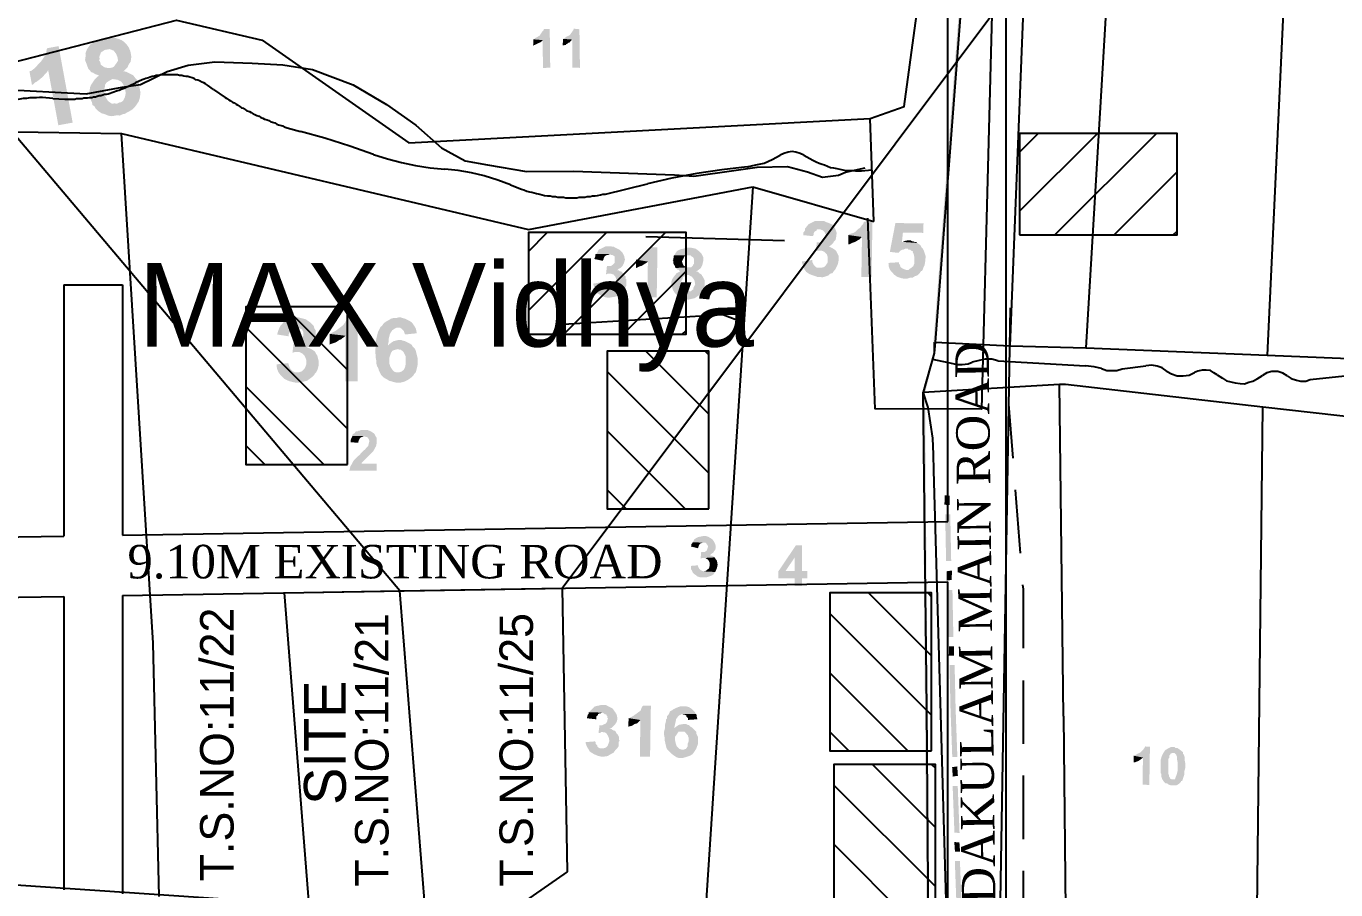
# Model space of a CAD drawing. Header units: metres. Extents: x 297 to 3998, y 336 to 1712.
# Drawn here: x 3277.2 to 3433.7, y 964.4 to 1067.6 of the extents above; entities that cross this region are included whole.
import ezdxf

# ---------------------------------------------------------------- set-up
doc = ezdxf.new("R2010")
doc.units = ezdxf.units.M
doc.header["$MEASUREMENT"] = 0
doc.styles.add('ANAND', font='times.ttf')
doc.styles.get("Standard").update_dxf_attribs({"font": 'CENSCBK.TTF'})

msp = doc.modelspace()

# ---------------------------------------------------------------- hatches: boundary and pattern name
at = {"linetype": 'Continuous'}
for points in [[(3391.695, 1109.02), (3385.925, 1029.764), (3385.621, 1029.871)], [(3392, 1109.015), (3391.695, 1109.02), (3385.925, 1029.764)], [(3339.762, 1067.276), (3339.078, 1067.248), (3339, 1067.135), (3339.017, 1067.04), (3338.922, 1067.022), (3338.845, 1066.91), (3338.767, 1066.797), (3338.689, 1066.684), (3338.534, 1066.459), (3338.266, 1066.311), (3337.998, 1066.163), (3337.92, 1066.05), (3337.825, 1066.033), (3338.925, 1065.94), (3338.95, 1062.598), (3339.824, 1062.661)], [(3343.312, 1067.241), (3342.61, 1067.308), (3342.628, 1067.213), (3342.395, 1066.875), (3342.162, 1066.537), (3341.799, 1066.371), (3341.453, 1066.111), (3341.358, 1066.093), (3342.458, 1066), (3342.483, 1062.658), (3343.375, 1062.626)], [(3286.598, 1066.241), (3286.33, 1066.093), (3286.044, 1066.04), (3285.759, 1065.988), (3285.395, 1065.822), (3285.145, 1065.579), (3284.877, 1065.431), (3284.721, 1065.206), (3284.488, 1064.868), (3284.351, 1064.547), (3284.291, 1064.339), (3286.861, 1064.813), (3287.147, 1064.865), (3287.355, 1064.805), (3287.675, 1064.667), (3287.936, 1064.322), (3288.101, 1063.958), (3288.189, 1063.482), (3287.956, 1063.144), (3287.723, 1062.806), (3287.55, 1062.675), (3287.265, 1062.623), (3284.997, 1062.107), (3285.205, 1062.046), (3285.431, 1061.891), (3285.959, 1061.693), (3285.864, 1061.676), (3285.691, 1061.545), (3285.441, 1061.302), (3285.285, 1061.077), (3285.13, 1060.851), (3284.975, 1060.626), (3284.837, 1060.305), (3284.794, 1060.002), (3284.752, 1059.699), (3284.804, 1059.413), (3284.857, 1059.128), (3284.91, 1058.842), (3285.075, 1058.479), (3285.128, 1058.193), (3285.353, 1058.038), (3285.501, 1057.77), (3285.744, 1057.519), (3285.97, 1057.364), (3286.195, 1057.208), (3286.403, 1057.148), (3286.611, 1057.088), (3286.932, 1056.95), (3287.14, 1056.89), (3287.443, 1056.848), (3287.728, 1056.9), (3288.014, 1056.953), (3288.412, 1056.928), (3288.68, 1057.076), (3288.966, 1057.128), (3289.234, 1057.276), (3289.502, 1057.424), (3289.77, 1057.572), (3289.943, 1057.702), (3290.194, 1057.945), (3290.349, 1058.171), (3290.504, 1058.396), (3290.66, 1058.622), (3290.72, 1058.83), (3288.054, 1058.338), (3287.751, 1058.381), (3287.465, 1058.328), (3287.24, 1058.484), (3287.014, 1058.639), (3286.884, 1058.812), (3286.736, 1059.08), (3286.606, 1059.253), (3286.553, 1059.538), (3286.501, 1059.824), (3286.543, 1060.127), (3286.603, 1060.335), (3286.646, 1060.638), (3286.801, 1060.864), (3286.974, 1060.994), (3287.242, 1061.142), (3287.51, 1061.29), (3289.986, 1061.746), (3289.552, 1061.961), (3289.119, 1062.177), (3288.816, 1062.219), (3288.988, 1062.35), (3289.317, 1062.706), (3289.454, 1063.026), (3289.687, 1063.365), (3289.73, 1063.668), (3289.773, 1063.971), (3289.702, 1064.352), (3289.65, 1064.637), (3289.484, 1065.001), (3289.337, 1065.269), (3289.093, 1065.519), (3288.85, 1065.77), (3288.625, 1065.925), (3288.304, 1066.063), (3287.888, 1066.183), (3287.585, 1066.226), (3287.187, 1066.251), (3286.901, 1066.198)], [(3337.825, 1066.033), (3337.775, 1065.236), (3337.852, 1065.349), (3338.043, 1065.384), (3338.311, 1065.532), (3338.674, 1065.697), (3338.847, 1065.827), (3338.925, 1065.94)], [(3341.358, 1066.093), (3341.308, 1065.296), (3341.403, 1065.314), (3341.498, 1065.331), (3341.688, 1065.367), (3341.766, 1065.479), (3341.861, 1065.497), (3341.939, 1065.61), (3342.129, 1065.645), (3342.207, 1065.757), (3342.458, 1066)], [(3281.076, 1065.223), (3279.743, 1064.978), (3279.665, 1064.865), (3279.563, 1064.354), (3279.425, 1064.033), (3279.192, 1063.695), (3278.959, 1063.356), (3278.708, 1063.113), (3278.38, 1062.758), (3278.13, 1062.515), (3277.784, 1062.254), (3277.594, 1062.219), (3279.836, 1062.337), (3281.046, 1055.767), (3282.76, 1056.083)], [(3284.291, 1064.339), (3284.326, 1064.148), (3284.24, 1063.542), (3284.423, 1063.084), (3284.624, 1062.53), (3284.997, 1062.107), (3287.265, 1062.623), (3287.074, 1062.588), (3286.563, 1062.69), (3286.45, 1062.768), (3286.338, 1062.846), (3286.112, 1063.001), (3286.059, 1063.287), (3285.912, 1063.555), (3285.989, 1063.667), (3285.937, 1063.953), (3286.074, 1064.274), (3286.135, 1064.482), (3286.403, 1064.63), (3286.576, 1064.76), (3286.861, 1064.813)], [(3277.594, 1062.219), (3277.892, 1060.6), (3277.987, 1060.618), (3278.237, 1060.861), (3278.506, 1061.009), (3278.851, 1061.269), (3279.275, 1061.643), (3279.43, 1061.868), (3279.681, 1062.111), (3279.836, 1062.337)], [(3289.986, 1061.746), (3287.51, 1061.29), (3287.813, 1061.247), (3288.117, 1061.205), (3288.55, 1060.989), (3288.811, 1060.644), (3289.011, 1060.09), (3289.099, 1059.614), (3288.996, 1059.103), (3288.781, 1058.669), (3288.513, 1058.521), (3288.322, 1058.486), (3288.054, 1058.338), (3290.72, 1058.83), (3290.78, 1059.038), (3290.823, 1059.341), (3290.865, 1059.644), (3290.813, 1059.93), (3290.742, 1060.31), (3290.69, 1060.596), (3290.62, 1060.977), (3290.489, 1061.15), (3290.246, 1061.4), (3290.116, 1061.573)], [(3372.124, 1044.334), (3372.022, 1044.335), (3371.513, 1044.344), (3371.103, 1044.147), (3370.693, 1043.95), (3370.381, 1043.548), (3370.278, 1043.448), (3372.107, 1043.317), (3372.411, 1043.21), (3372.611, 1043.003), (3372.709, 1042.798), (3372.806, 1042.491), (3372.699, 1042.188), (3372.492, 1041.988), (3372.286, 1041.788), (3371.879, 1041.794), (3371.675, 1041.798), (3371.555, 1040.681), (3371.557, 1040.782), (3371.76, 1040.779), (3371.964, 1040.776), (3372.167, 1040.772), (3373.898, 1040.846), (3373.596, 1041.054), (3373.394, 1041.159), (3373.193, 1041.264), (3373.091, 1041.266), (3373.399, 1041.464), (3373.606, 1041.664), (3373.711, 1041.866), (3373.918, 1042.066), (3374.028, 1042.573), (3374.034, 1042.98), (3373.839, 1043.492), (3373.541, 1043.903), (3373.036, 1044.115), (3372.732, 1044.222), (3372.531, 1044.327), (3372.327, 1044.33)], [(3378.328, 1044.232), (3377.311, 1044.249), (3377.204, 1043.945), (3376.997, 1043.745), (3376.892, 1043.544), (3376.584, 1043.345), (3376.377, 1043.145), (3376.17, 1042.945), (3375.863, 1042.848), (3375.557, 1042.752), (3375.453, 1042.652), (3377.077, 1042.422), (3376.999, 1037.641), (3378.22, 1037.622)], [(3384.428, 1044.031), (3381.072, 1044.086), (3380.405, 1040.638), (3381.421, 1040.519), (3381.627, 1040.72), (3381.731, 1040.82), (3381.936, 1040.918), (3382.038, 1040.916), (3382.243, 1041.015), (3382.344, 1041.013), (3384.278, 1041.083), (3384.178, 1041.187), (3384.08, 1041.392), (3383.98, 1041.495), (3383.678, 1041.703), (3381.849, 1041.835), (3381.969, 1042.952), (3384.41, 1042.912)], [(3370.278, 1043.448), (3370.275, 1043.245), (3370.17, 1043.043), (3370.066, 1042.943), (3370.061, 1042.638), (3371.179, 1042.518), (3371.282, 1042.618), (3371.285, 1042.821), (3371.39, 1043.023), (3371.494, 1043.123), (3371.595, 1043.121), (3371.7, 1043.323), (3371.904, 1043.32), (3372.107, 1043.317)], [(3375.453, 1042.652), (3375.435, 1041.533), (3375.537, 1041.531), (3375.742, 1041.629), (3375.947, 1041.728), (3376.254, 1041.825), (3376.562, 1042.023), (3376.767, 1042.121), (3376.974, 1042.321), (3377.077, 1042.422)], [(3346.947, 1041.286), (3346.845, 1041.287), (3346.438, 1041.294), (3346.028, 1041.097), (3345.618, 1040.901), (3345.408, 1040.497), (3345.304, 1040.397), (3346.932, 1040.37), (3347.133, 1040.265), (3347.235, 1040.264), (3347.437, 1040.159), (3347.537, 1040.055), (3347.534, 1039.852), (3347.53, 1039.649), (3347.529, 1039.547), (3347.525, 1039.343), (3347.422, 1039.243), (3347.318, 1039.143), (3347.215, 1039.043), (3347.112, 1038.943), (3346.908, 1038.947), (3346.603, 1038.952), (3346.485, 1037.936), (3346.69, 1038.035), (3346.792, 1038.033), (3346.995, 1038.03), (3348.522, 1038.106), (3348.422, 1038.21), (3348.322, 1038.313), (3348.119, 1038.316), (3348.019, 1038.42), (3347.815, 1038.423), (3348.022, 1038.623), (3348.227, 1038.722), (3348.434, 1038.922), (3348.644, 1039.325), (3348.752, 1039.73), (3348.657, 1040.139), (3348.46, 1040.549), (3348.16, 1040.859), (3347.757, 1041.069), (3347.353, 1041.279), (3347.15, 1041.282)], [(3352.642, 1041.193), (3351.727, 1041.208), (3351.725, 1041.106), (3351.62, 1040.904), (3351.413, 1040.704), (3351.101, 1040.302), (3350.69, 1040.004), (3350.176, 1039.707), (3350.074, 1039.709), (3351.495, 1039.482), (3351.425, 1035.211), (3352.544, 1035.192)], [(3356.303, 1041.133), (3356.202, 1041.135), (3355.793, 1041.04), (3355.385, 1040.945), (3354.974, 1040.748), (3354.766, 1040.446), (3354.661, 1040.244), (3356.39, 1040.216), (3356.593, 1040.213), (3356.693, 1040.109), (3356.895, 1040.004), (3356.994, 1039.799), (3356.992, 1039.698), (3356.987, 1039.392), (3356.984, 1039.189), (3356.88, 1039.089), (3356.879, 1038.987), (3356.775, 1038.887), (3356.672, 1038.787), (3356.468, 1038.791), (3356.265, 1038.794), (3354.84, 1038.715), (3354.94, 1038.612), (3355.04, 1038.509), (3355.141, 1038.507), (3355.341, 1038.3), (3354.931, 1038.103), (3354.62, 1037.702), (3354.411, 1037.4), (3354.304, 1037.096), (3354.298, 1036.69), (3354.395, 1036.383), (3354.491, 1036.076), (3354.69, 1035.768), (3354.99, 1035.458), (3355.292, 1035.249), (3355.595, 1035.142), (3356, 1035.034), (3356.304, 1034.927), (3356.712, 1035.022), (3357.121, 1035.118), (3357.532, 1035.416), (3357.737, 1035.514), (3357.841, 1035.614), (3357.944, 1035.714), (3358.049, 1035.916), (3356.219, 1035.946), (3356.015, 1035.949), (3355.815, 1036.156), (3355.615, 1036.363), (3355.517, 1036.568), (3355.52, 1036.771), (3355.422, 1036.976), (3355.527, 1037.178), (3355.528, 1037.28), (3355.632, 1037.38), (3355.635, 1037.583), (3355.738, 1037.683), (3355.84, 1037.682), (3355.943, 1037.782), (3356.148, 1037.88), (3356.25, 1037.878), (3357.979, 1037.85), (3357.879, 1037.954), (3357.677, 1038.059), (3357.577, 1038.162), (3357.477, 1038.265), (3357.274, 1038.269), (3357.377, 1038.369), (3357.789, 1038.667), (3357.999, 1039.071), (3358.109, 1039.578), (3358.116, 1039.984), (3357.919, 1040.395), (3357.619, 1040.705), (3357.217, 1041.016), (3356.71, 1041.126), (3356.507, 1041.13)], [(3373.898, 1040.846), (3372.167, 1040.772), (3372.269, 1040.771), (3372.572, 1040.664), (3372.873, 1040.354), (3372.969, 1040.047), (3372.964, 1039.742), (3372.958, 1039.335), (3372.749, 1039.033), (3372.543, 1038.833), (3372.236, 1038.737), (3372.032, 1038.74), (3373.86, 1038.507), (3373.965, 1038.708), (3374.175, 1039.112), (3374.285, 1039.619), (3374.293, 1040.127), (3374.096, 1040.537), (3373.998, 1040.742)], [(3382.666, 1042.025), (3382.564, 1042.027), (3382.156, 1041.932), (3381.951, 1041.833), (3381.849, 1041.835), (3383.678, 1041.703), (3383.578, 1041.807), (3383.375, 1041.81), (3383.173, 1041.915), (3383.071, 1041.917), (3382.869, 1042.022)], [(3384.278, 1041.083), (3382.344, 1041.013), (3382.548, 1041.01), (3382.648, 1040.906), (3382.851, 1040.903), (3382.951, 1040.8), (3383.153, 1040.695), (3383.151, 1040.593), (3383.25, 1040.388), (3383.345, 1039.979), (3383.338, 1039.573), (3383.333, 1039.267), (3383.226, 1038.964), (3383.02, 1038.764), (3382.711, 1038.566), (3382.608, 1038.465), (3382.404, 1038.469), (3384.233, 1038.337), (3384.338, 1038.539), (3384.445, 1038.842), (3384.55, 1039.044), (3384.662, 1039.653), (3384.67, 1040.161), (3384.573, 1040.468), (3384.477, 1040.775), (3384.378, 1040.98)], [(3345.304, 1040.397), (3345.201, 1040.297), (3345.198, 1040.094), (3345.091, 1039.79), (3346.105, 1039.57), (3346.21, 1039.772), (3346.211, 1039.874), (3346.316, 1040.075), (3346.42, 1040.175), (3346.625, 1040.274), (3346.727, 1040.272), (3346.932, 1040.37)], [(3350.074, 1039.709), (3350.058, 1038.692), (3350.468, 1038.888), (3350.775, 1038.985), (3351.083, 1039.184), (3351.392, 1039.382), (3351.495, 1039.482)], [(3354.661, 1040.244), (3354.558, 1040.144), (3354.554, 1039.941), (3354.551, 1039.737), (3354.448, 1039.637), (3354.548, 1039.534), (3354.544, 1039.331), (3354.543, 1039.229), (3354.741, 1038.92), (3354.74, 1038.819), (3354.84, 1038.715), (3356.265, 1038.794), (3356.163, 1038.795), (3355.962, 1038.901), (3355.76, 1039.006), (3355.661, 1039.211), (3355.565, 1039.517), (3355.67, 1039.719), (3355.775, 1039.921), (3355.88, 1040.123), (3356.187, 1040.219), (3356.288, 1040.218)], [(3371.132, 1039.67), (3369.908, 1039.487), (3369.907, 1039.385), (3370.003, 1039.078), (3370.1, 1038.771), (3370.198, 1038.566), (3370.397, 1038.258), (3370.699, 1038.05), (3370.9, 1037.945), (3371.204, 1037.838), (3371.507, 1037.731), (3371.811, 1037.624), (3372.116, 1037.619), (3372.421, 1037.614), (3372.728, 1037.711), (3373.034, 1037.808), (3373.241, 1038.008), (3373.548, 1038.105), (3373.756, 1038.407), (3373.86, 1038.507), (3372.032, 1038.74), (3371.727, 1038.745), (3371.526, 1038.85), (3371.325, 1039.057), (3371.227, 1039.262), (3371.129, 1039.467)], [(3381.504, 1039.399), (3380.18, 1039.319), (3380.28, 1039.216), (3380.275, 1038.91), (3380.372, 1038.604), (3380.57, 1038.295), (3380.771, 1038.089), (3380.971, 1037.882), (3381.272, 1037.673), (3381.576, 1037.567), (3381.879, 1037.46), (3382.184, 1037.455), (3382.49, 1037.45), (3382.796, 1037.547), (3383.101, 1037.542), (3383.41, 1037.74), (3383.717, 1037.837), (3383.923, 1038.037), (3384.132, 1038.339), (3384.233, 1038.337), (3382.404, 1038.469), (3382.101, 1038.575), (3381.899, 1038.681), (3381.698, 1038.786), (3381.601, 1039.092), (3381.501, 1039.196)], [(3348.522, 1038.106), (3346.995, 1038.03), (3347.097, 1038.028), (3347.4, 1037.921), (3347.6, 1037.715), (3347.697, 1037.408), (3347.794, 1037.101), (3347.687, 1036.798), (3347.58, 1036.494), (3347.374, 1036.294), (3347.065, 1036.096), (3346.862, 1036.099), (3348.589, 1035.969), (3348.693, 1036.069), (3348.799, 1036.372), (3348.904, 1036.574), (3348.906, 1036.676), (3348.909, 1036.879), (3348.911, 1036.981), (3348.913, 1037.083), (3348.914, 1037.184), (3348.918, 1037.388), (3348.817, 1037.491), (3348.821, 1037.695), (3348.721, 1037.798), (3348.622, 1038.003)], [(3357.979, 1037.85), (3356.25, 1037.878), (3356.352, 1037.877), (3356.554, 1037.772), (3356.755, 1037.667), (3357.054, 1037.255), (3357.147, 1036.745), (3356.937, 1036.341), (3356.934, 1036.138), (3356.832, 1036.14), (3356.729, 1036.04), (3356.625, 1035.939), (3356.422, 1035.943), (3356.32, 1035.944), (3358.049, 1035.916), (3358.051, 1036.018), (3358.261, 1036.421), (3358.268, 1036.828), (3358.274, 1037.235), (3358.077, 1037.645), (3357.977, 1037.749)], [(3346.063, 1037.027), (3344.941, 1036.842), (3345.038, 1036.536), (3345.135, 1036.229), (3345.231, 1035.922), (3345.431, 1035.715), (3345.935, 1035.402), (3346.44, 1035.19), (3346.949, 1035.182), (3347.561, 1035.274), (3348.072, 1035.469), (3348.279, 1035.669), (3348.486, 1035.869), (3348.589, 1035.969), (3346.862, 1036.099), (3346.76, 1036.101), (3346.558, 1036.206), (3346.457, 1036.207), (3346.357, 1036.311), (3346.358, 1036.412), (3346.157, 1036.517), (3346.158, 1036.619), (3346.06, 1036.824)], [(3307.494, 1031.639), (3307.348, 1031.276), (3307.276, 1031.057), (3307.203, 1030.767), (3308.585, 1030.548), (3308.585, 1030.839), (3308.73, 1031.057), (3308.875, 1031.276), (3309.021, 1031.421), (3309.312, 1031.567), (3309.53, 1031.567)], [(3309.603, 1032.803), (3309.457, 1032.803), (3309.166, 1032.73), (3308.875, 1032.657), (3308.657, 1032.585), (3308.366, 1032.512), (3308.148, 1032.366), (3307.93, 1032.221), (3307.785, 1032.003), (3307.566, 1031.785), (3307.494, 1031.639), (3309.53, 1031.567), (3309.748, 1031.567), (3309.894, 1031.494), (3310.184, 1031.348), (3310.33, 1031.057), (3310.33, 1030.694), (3310.257, 1030.403), (3310.112, 1030.112), (3309.966, 1029.967), (3309.821, 1029.894), (3309.603, 1029.821), (3309.385, 1029.748), (3309.166, 1029.748), (3309.021, 1028.585), (3309.239, 1028.658), (3309.457, 1028.658), (3309.675, 1028.658), (3311.639, 1028.803), (3311.493, 1028.876), (3311.275, 1029.021), (3311.13, 1029.094), (3310.912, 1029.167), (3310.694, 1029.239), (3310.766, 1029.239), (3311.057, 1029.458), (3311.348, 1029.676), (3311.493, 1029.894), (3311.639, 1030.185), (3311.784, 1030.476), (3311.784, 1030.694), (3311.784, 1030.985), (3311.784, 1031.276), (3311.639, 1031.494), (3311.566, 1031.785), (3311.348, 1032.003), (3311.13, 1032.221), (3310.912, 1032.366), (3310.621, 1032.585), (3310.33, 1032.657), (3310.039, 1032.73), (3309.748, 1032.803)], [(3316.802, 1032.803), (3315.566, 1032.803), (3315.566, 1032.73), (3315.42, 1032.439), (3315.275, 1032.148), (3315.057, 1031.857), (3314.766, 1031.639), (3314.475, 1031.421), (3314.184, 1031.203), (3313.893, 1031.057), (3313.602, 1030.912), (3313.457, 1030.839), (3315.348, 1030.621), (3315.348, 1025.167), (3316.802, 1025.167)], [(3319.566, 1031.712), (3319.493, 1031.567), (3319.42, 1031.421), (3319.275, 1031.13), (3319.202, 1030.912), (3319.129, 1030.621), (3319.057, 1030.33), (3318.984, 1029.967), (3318.984, 1029.676), (3318.984, 1029.312), (3318.911, 1028.949), (3318.911, 1028.585), (3318.984, 1028.294), (3318.984, 1027.93), (3319.057, 1027.567), (3319.057, 1027.276), (3319.129, 1026.985), (3319.275, 1026.767), (3319.347, 1026.476), (3319.493, 1026.185), (3319.638, 1025.894), (3319.857, 1025.676), (3320.075, 1025.531), (3320.366, 1025.385), (3320.584, 1025.24), (3320.875, 1025.167), (3321.093, 1025.094), (3321.384, 1025.022), (3321.675, 1025.022), (3321.965, 1025.022), (3322.256, 1025.094), (3322.475, 1025.167), (3322.765, 1025.312), (3322.984, 1025.458), (3323.274, 1025.676), (3323.493, 1025.894), (3323.565, 1026.04), (3323.711, 1026.185), (3321.675, 1026.258), (3321.384, 1026.258), (3321.166, 1026.331), (3321.02, 1026.476), (3320.875, 1026.694), (3320.729, 1026.912), (3320.656, 1027.13), (3320.584, 1027.349), (3320.584, 1027.64), (3320.584, 1027.93), (3320.656, 1028.149), (3320.729, 1028.367), (3320.802, 1028.585), (3320.947, 1028.803), (3321.093, 1028.876), (3321.311, 1028.949), (3321.602, 1029.021), (3323.638, 1029.094), (3323.493, 1029.239), (3323.347, 1029.385), (3320.438, 1029.458), (3320.438, 1029.603), (3320.511, 1029.894), (3320.511, 1030.185), (3320.584, 1030.476), (3320.656, 1030.767), (3320.802, 1031.057), (3320.947, 1031.276), (3321.166, 1031.421), (3321.456, 1031.567), (3321.675, 1031.567)], [(3321.747, 1032.803), (3321.675, 1032.803), (3321.384, 1032.73), (3321.093, 1032.73), (3320.802, 1032.657), (3320.584, 1032.512), (3320.293, 1032.366), (3320.075, 1032.221), (3319.857, 1032.003), (3319.711, 1031.785), (3319.566, 1031.712), (3321.675, 1031.567), (3321.893, 1031.567), (3322.111, 1031.421), (3322.329, 1031.203), (3322.402, 1030.985), (3322.475, 1030.767), (3323.856, 1030.912), (3323.856, 1031.057), (3323.784, 1031.421), (3323.638, 1031.712), (3323.493, 1031.93), (3323.274, 1032.221), (3323.056, 1032.366), (3322.765, 1032.512), (3322.475, 1032.657), (3322.184, 1032.73), (3321.965, 1032.803)], [(3313.457, 1030.839), (3313.457, 1029.53), (3313.53, 1029.603), (3313.748, 1029.676), (3313.966, 1029.748), (3314.184, 1029.821), (3314.402, 1029.967), (3314.621, 1030.112), (3314.839, 1030.185), (3314.984, 1030.33), (3315.202, 1030.476), (3315.348, 1030.621)], [(3321.82, 1030.112), (3321.675, 1030.112), (3321.384, 1030.039), (3321.093, 1029.967), (3320.875, 1029.821), (3320.584, 1029.603), (3320.438, 1029.458), (3323.347, 1029.385), (3323.274, 1029.53), (3323.056, 1029.676), (3322.765, 1029.821), (3322.475, 1029.967), (3322.184, 1030.039), (3322.038, 1030.112)], [(3385.621, 1029.871), (3385.803, 1028.545), (3385.6, 1028.549)], [(3385.925, 1029.764), (3385.621, 1029.871), (3385.803, 1028.545)], [(3311.639, 1028.803), (3309.675, 1028.658), (3309.894, 1028.658), (3310.039, 1028.585), (3310.184, 1028.512), (3310.475, 1028.221), (3310.548, 1028.076), (3310.621, 1027.858), (3310.694, 1027.64), (3310.694, 1027.494), (3310.694, 1027.276), (3310.621, 1027.058), (3310.548, 1026.84), (3310.475, 1026.694), (3310.184, 1026.403), (3310.039, 1026.331), (3309.821, 1026.258), (3309.603, 1026.258), (3311.712, 1026.112), (3311.857, 1026.258), (3312.003, 1026.549), (3312.075, 1026.767), (3312.148, 1027.058), (3312.148, 1027.349), (3312.148, 1027.64), (3312.075, 1027.93), (3312.003, 1028.221), (3311.857, 1028.439), (3311.784, 1028.585)], [(3323.638, 1029.094), (3321.602, 1029.021), (3321.82, 1028.949), (3321.965, 1028.949), (3322.256, 1028.73), (3322.402, 1028.439), (3322.547, 1028.149), (3322.547, 1027.858), (3322.547, 1027.494), (3322.547, 1027.203), (3322.475, 1026.84), (3322.329, 1026.549), (3322.038, 1026.331), (3321.82, 1026.258), (3321.675, 1026.258), (3323.711, 1026.185), (3323.784, 1026.331), (3323.856, 1026.621), (3323.929, 1026.912), (3324.002, 1027.276), (3324.002, 1027.567), (3324.002, 1027.858), (3323.929, 1028.149), (3323.856, 1028.439), (3323.784, 1028.73), (3323.711, 1028.949)], [(3385.6, 1028.549), (3384.606, 1023.784), (3384.303, 1023.89)], [(3385.803, 1028.545), (3385.6, 1028.549), (3384.606, 1023.784)], [(3308.512, 1027.349), (3307.13, 1027.203), (3307.13, 1026.985), (3307.203, 1026.621), (3307.348, 1026.258), (3307.566, 1025.967), (3307.785, 1025.749), (3308.076, 1025.458), (3308.366, 1025.312), (3308.73, 1025.167), (3309.021, 1025.094), (3309.385, 1025.022), (3309.748, 1025.022), (3310.112, 1025.094), (3310.475, 1025.167), (3310.766, 1025.24), (3311.057, 1025.458), (3311.348, 1025.676), (3311.639, 1025.967), (3311.712, 1026.112), (3309.603, 1026.258), (3309.312, 1026.258), (3309.021, 1026.403), (3308.803, 1026.621), (3308.657, 1026.912), (3308.585, 1027.13)], [(3384.608, 1023.885), (3384.303, 1023.89), (3384.907, 986.139)], [(3384.303, 1023.89), (3384.907, 986.139), (3384.602, 986.143)], [(3317.563, 1019.354), (3317.272, 1019.354), (3317.199, 1019.354), (3317.054, 1019.281), (3316.909, 1019.281), (3316.836, 1019.208), (3316.69, 1019.208), (3316.545, 1019.136), (3316.472, 1018.99), (3316.327, 1018.918), (3316.254, 1018.845), (3316.181, 1018.772), (3316.181, 1018.627), (3317.563, 1018.627), (3317.709, 1018.554), (3317.999, 1018.481), (3318.145, 1018.263), (3318.218, 1018.045), (3318.145, 1017.754), (3318.072, 1017.463), (3317.854, 1017.245), (3317.709, 1017.027), (3317.49, 1016.881), (3317.345, 1016.736), (3317.199, 1016.59), (3317.054, 1016.372), (3316.836, 1016.227), (3316.618, 1016.009), (3316.4, 1015.791), (3316.254, 1015.572), (3316.109, 1015.281), (3315.963, 1015.063), (3315.89, 1014.772), (3315.818, 1014.482), (3319.09, 1014.482), (3319.09, 1015.354), (3317.272, 1015.354), (3317.272, 1015.427), (3317.345, 1015.5), (3317.563, 1015.718), (3317.781, 1015.936), (3317.999, 1016.154), (3318.218, 1016.372), (3318.436, 1016.59), (3318.654, 1016.809), (3318.799, 1017.027), (3318.945, 1017.318), (3319.018, 1017.39), (3319.018, 1017.463), (3319.09, 1017.827), (3319.09, 1018.118), (3319.09, 1018.409), (3318.945, 1018.627), (3318.799, 1018.918), (3318.581, 1019.063), (3318.363, 1019.208), (3317.999, 1019.354), (3317.854, 1019.354), (3317.709, 1019.354)], [(3316.181, 1018.627), (3316.036, 1018.336), (3316.036, 1018.263), (3315.963, 1018.118), (3315.963, 1017.899), (3316.909, 1017.827), (3316.909, 1017.972), (3316.981, 1018.19), (3317.054, 1018.336), (3317.199, 1018.481), (3317.418, 1018.554), (3317.563, 1018.627)], [(3386.95, 1011.538), (3387.542, 1010.409), (3386.931, 1010.419)], [(3387.56, 1011.528), (3386.95, 1011.538), (3387.542, 1010.409)], [(3387.625, 1009.289), (3387.015, 1009.299), (3387.737, 1003.692)], [(3387.015, 1009.299), (3387.737, 1003.692), (3387.127, 1003.702)], [(3358.154, 1006.683), (3358.082, 1006.683), (3357.718, 1006.61), (3357.427, 1006.537), (3357.063, 1006.319), (3356.918, 1006.028), (3356.845, 1005.956), (3358.154, 1005.883), (3358.372, 1005.883), (3358.518, 1005.738), (3358.663, 1005.519), (3358.663, 1005.374), (3358.591, 1005.156), (3358.518, 1004.938), (3358.3, 1004.792), (3358.009, 1004.792), (3357.863, 1004.792), (3357.791, 1003.992), (3357.863, 1003.992), (3357.936, 1004.065), (3358.082, 1004.065), (3358.227, 1004.065), (3359.463, 1004.138), (3359.391, 1004.21), (3359.245, 1004.283), (3359.172, 1004.356), (3359.027, 1004.356), (3358.881, 1004.429), (3358.954, 1004.429), (3359.1, 1004.574), (3359.318, 1004.719), (3359.391, 1004.865), (3359.536, 1005.01), (3359.609, 1005.374), (3359.536, 1005.738), (3359.391, 1006.028), (3359.172, 1006.319), (3358.809, 1006.537), (3358.663, 1006.61), (3358.445, 1006.683), (3358.3, 1006.683)], [(3356.845, 1005.956), (3356.773, 1005.81), (3356.7, 1005.738), (3356.7, 1005.519), (3356.627, 1005.447), (3357.5, 1005.228), (3357.5, 1005.301), (3357.572, 1005.519), (3357.645, 1005.665), (3357.791, 1005.81), (3358.009, 1005.883), (3358.154, 1005.883)], [(3369.909, 1005.579), (3369.182, 1005.579), (3367.073, 1002.452), (3367.073, 1001.652), (3369.036, 1001.652), (3369.036, 1000.706), (3369.909, 1000.706), (3369.909, 1001.652), (3370.564, 1001.652), (3370.564, 1002.524), (3367.946, 1002.524), (3369.036, 1004.124)], [(3369.909, 1005.579), (3369.036, 1004.124), (3369.036, 1002.524), (3367.946, 1002.524), (3369.909, 1002.524)], [(3357.5, 1003.192), (3356.627, 1003.12), (3356.627, 1003.047), (3356.627, 1002.756), (3356.773, 1002.538), (3356.845, 1002.32), (3356.991, 1002.174), (3357.209, 1002.029), (3357.354, 1001.883), (3357.572, 1001.811), (3357.791, 1001.738), (3358.009, 1001.738), (3358.227, 1001.738), (3358.445, 1001.738), (3358.663, 1001.811), (3358.881, 1001.883), (3359.1, 1001.956), (3359.318, 1002.101), (3359.463, 1002.32), (3359.536, 1002.392), (3358.154, 1002.465), (3357.936, 1002.538), (3357.791, 1002.61), (3357.645, 1002.756), (3357.572, 1002.901), (3357.5, 1003.047)], [(3359.463, 1004.138), (3358.227, 1004.065), (3358.372, 1004.065), (3358.445, 1003.992), (3358.591, 1003.919), (3358.736, 1003.774), (3358.809, 1003.629), (3358.881, 1003.483), (3358.881, 1003.192), (3358.809, 1002.901), (3358.736, 1002.756), (3358.591, 1002.683), (3358.445, 1002.538), (3358.154, 1002.465), (3359.536, 1002.392), (3359.609, 1002.538), (3359.754, 1002.901), (3359.827, 1003.265), (3359.754, 1003.701), (3359.681, 1003.847), (3359.536, 1003.992), (3359.536, 1004.065)], [(3387.209, 1002.48), (3387.802, 1001.453), (3387.19, 1001.361)], [(3387.821, 1002.571), (3387.209, 1002.48), (3387.802, 1001.453)], [(3387.884, 1000.23), (3387.274, 1000.24), (3387.996, 994.633)], [(3387.274, 1000.24), (3387.996, 994.633), (3387.386, 994.643)], [(3387.469, 993.523), (3388.061, 992.394), (3387.451, 992.404)], [(3388.08, 993.513), (3387.469, 993.523), (3388.061, 992.394)], [(3388.145, 991.274), (3387.535, 991.284), (3388.263, 986.084)], [(3387.535, 991.284), (3388.263, 986.084), (3387.653, 986.094)], [(3346.055, 986.511), (3345.953, 986.513), (3345.545, 986.418), (3345.136, 986.323), (3344.826, 986.023), (3344.516, 985.722), (3344.413, 985.622), (3346.04, 985.596), (3346.242, 985.491), (3346.342, 985.387), (3346.545, 985.384), (3346.544, 985.282), (3346.644, 985.179), (3346.64, 984.976), (3346.74, 984.872), (3346.635, 984.671), (3346.634, 984.569), (3346.529, 984.367), (3346.425, 984.267), (3346.015, 984.07), (3345.71, 984.075), (3345.593, 983.162), (3345.797, 983.158), (3345.9, 983.258), (3346.104, 983.255), (3347.631, 983.332), (3347.531, 983.435), (3347.429, 983.437), (3347.227, 983.542), (3347.127, 983.645), (3346.924, 983.649), (3347.129, 983.747), (3347.336, 983.947), (3347.542, 984.147), (3347.751, 984.449), (3347.859, 984.854), (3347.766, 985.364), (3347.567, 985.673), (3347.269, 986.084), (3346.865, 986.295), (3346.462, 986.505), (3346.258, 986.508)], [(3351.852, 986.417), (3350.937, 986.431), (3350.833, 986.331), (3350.728, 986.13), (3350.622, 985.826), (3350.21, 985.528), (3349.798, 985.229), (3349.285, 984.933), (3349.183, 984.934), (3350.604, 984.708), (3350.532, 980.334), (3351.753, 980.314)], [(3355.717, 986.353), (3355.513, 986.357), (3355.412, 986.358), (3354.9, 986.163), (3354.49, 985.967), (3354.386, 985.867), (3354.181, 985.768), (3354.078, 985.668), (3354.076, 985.566), (3353.971, 985.365), (3353.765, 985.165), (3353.76, 984.859), (3353.656, 984.759), (3353.653, 984.556), (3353.545, 984.151), (3353.538, 983.744), (3353.43, 983.339), (3353.423, 982.932), (3353.518, 982.524), (3353.513, 982.218), (3353.608, 981.81), (3353.703, 981.402), (3353.802, 981.196), (3353.902, 981.093), (3355.531, 981.168), (3355.227, 981.275), (3354.927, 981.585), (3354.83, 981.892), (3354.735, 982.3), (3354.742, 982.707), (3354.95, 983.009), (3355.159, 983.311), (3355.565, 983.304), (3357.194, 983.379), (3357.094, 983.483), (3356.994, 983.586), (3354.657, 983.726), (3354.658, 983.827), (3354.768, 984.334), (3354.878, 984.841), (3355.19, 985.243), (3355.395, 985.341), (3355.6, 985.44), (3357.228, 985.413), (3357.129, 985.618), (3356.929, 985.825), (3356.729, 986.032), (3356.427, 986.24), (3356.022, 986.348), (3355.92, 986.35)], [(3384.907, 986.139), (3384.602, 986.143), (3385.24, 944.22)], [(3384.602, 986.143), (3385.24, 944.22), (3384.935, 944.225)], [(3388.263, 986.084), (3387.653, 986.094), (3388.474, 980.282)], [(3387.653, 986.094), (3388.474, 980.282), (3387.864, 980.292)], [(3344.413, 985.622), (3344.41, 985.419), (3344.306, 985.319), (3344.198, 984.914), (3345.315, 984.794), (3345.317, 984.896), (3345.32, 985.099), (3345.423, 985.199), (3345.527, 985.299), (3345.528, 985.401), (3345.733, 985.499), (3345.835, 985.497), (3346.04, 985.596)], [(3349.183, 984.934), (3349.166, 983.917), (3349.575, 984.012), (3349.883, 984.211), (3350.19, 984.307), (3350.5, 984.607), (3350.604, 984.708)], [(3357.228, 985.413), (3355.6, 985.44), (3355.802, 985.335), (3355.904, 985.333), (3356.105, 985.228), (3356.104, 985.126), (3356.204, 985.023), (3356.304, 984.92), (3356.301, 984.716), (3357.421, 984.8), (3357.324, 985.106), (3357.328, 985.31)], [(3347.631, 983.332), (3346.104, 983.255), (3346.307, 983.252), (3346.509, 983.147), (3346.707, 982.838), (3346.806, 982.633), (3346.901, 982.225), (3346.794, 981.921), (3346.687, 981.618), (3346.481, 981.418), (3346.174, 981.321), (3345.97, 981.324), (3347.698, 981.194), (3347.801, 981.294), (3348.009, 981.596), (3348.011, 981.698), (3348.014, 981.901), (3348.018, 982.105), (3348.121, 982.205), (3348.023, 982.41), (3348.026, 982.613), (3348.028, 982.715), (3347.929, 982.92), (3347.829, 983.023), (3347.729, 983.127)], [(3357.194, 983.379), (3355.565, 983.304), (3355.667, 983.302), (3355.87, 983.299), (3355.971, 983.196), (3356.071, 983.092), (3356.171, 982.989), (3356.271, 982.886), (3356.269, 982.784), (3356.367, 982.579), (3356.361, 982.172), (3356.254, 981.869), (3356.249, 981.563), (3356.041, 981.262), (3355.734, 981.165), (3355.531, 981.168), (3353.902, 981.093), (3354.002, 980.99), (3354.302, 980.68), (3354.604, 980.471), (3354.905, 980.263), (3355.209, 980.156), (3355.616, 980.15), (3355.922, 980.246), (3356.229, 980.343), (3356.536, 980.44), (3356.844, 980.638), (3357.053, 980.94), (3357.261, 981.242), (3357.368, 981.545), (3357.474, 981.849), (3357.481, 982.255), (3357.488, 982.662), (3357.291, 983.072), (3357.294, 983.276)], [(3355.682, 984.218), (3355.172, 984.124), (3354.76, 983.826), (3354.657, 983.726), (3356.994, 983.586), (3356.894, 983.689), (3356.794, 983.793), (3356.592, 983.898), (3356.492, 984.001), (3356.392, 984.104), (3356.291, 984.106), (3356.089, 984.211), (3355.885, 984.214)], [(3345.17, 982.151), (3344.05, 982.068), (3344.048, 981.966), (3344.145, 981.659), (3344.243, 981.454), (3344.442, 981.146), (3344.54, 980.941), (3345.043, 980.627), (3345.549, 980.416), (3346.056, 980.306), (3346.667, 980.397), (3347.181, 980.694), (3347.386, 980.793), (3347.594, 981.094), (3347.698, 981.194), (3345.97, 981.324), (3345.869, 981.326), (3345.767, 981.328), (3345.565, 981.433), (3345.465, 981.536), (3345.467, 981.638), (3345.367, 981.741), (3345.267, 981.844), (3345.27, 982.048)], [(3411.485, 981.534), (3410.875, 981.544), (3410.874, 981.442), (3410.665, 981.14), (3410.355, 980.84), (3409.945, 980.643), (3409.637, 980.445), (3409.535, 980.446), (3410.65, 980.225), (3410.597, 976.97), (3411.411, 976.957)], [(3414.231, 981.489), (3414.028, 981.492), (3413.618, 981.295), (3413.309, 981.097), (3413.101, 980.795), (3412.891, 980.392), (3412.783, 979.987), (3412.774, 979.478), (3412.768, 979.071), (3412.761, 978.664), (3412.756, 978.359), (3412.856, 978.256), (3412.851, 977.951), (3412.948, 977.644), (3413.146, 977.336), (3413.346, 977.129), (3413.55, 977.126), (3413.65, 977.022), (3413.953, 976.916), (3414.258, 976.911), (3414.665, 976.904), (3414.974, 977.102), (3415.077, 977.202), (3415.18, 977.302), (3415.182, 977.404), (3415.284, 977.402), (3415.387, 977.502), (3414.168, 977.624), (3414.067, 977.626), (3413.865, 977.731), (3413.867, 977.832), (3413.767, 977.936), (3413.77, 978.139), (3413.67, 978.243), (3413.68, 978.853), (3413.69, 979.463), (3413.7, 980.073), (3413.803, 980.173), (3413.805, 980.275), (3413.806, 980.377), (3413.808, 980.478), (3413.911, 980.578), (3413.913, 980.68), (3414.015, 980.679), (3414.118, 980.779), (3414.22, 980.777), (3415.44, 980.757), (3415.442, 980.859), (3415.04, 981.17), (3414.738, 981.379), (3414.535, 981.382), (3414.435, 981.486)], [(3409.535, 980.446), (3409.522, 979.633), (3409.623, 979.631), (3410.135, 979.826), (3410.547, 980.125), (3410.65, 980.225)], [(3415.44, 980.757), (3414.22, 980.777), (3414.423, 980.774), (3414.523, 980.67), (3414.623, 980.567), (3414.622, 980.465), (3414.722, 980.362), (3414.72, 980.26), (3414.718, 980.158), (3414.717, 980.057), (3414.81, 979.547), (3414.802, 979.038), (3414.795, 978.631), (3414.687, 978.226), (3414.58, 977.923), (3414.473, 977.619), (3414.27, 977.622), (3414.168, 977.624), (3415.387, 977.502), (3415.389, 977.604), (3415.495, 977.908), (3415.602, 978.211), (3415.609, 978.618), (3415.717, 979.023), (3415.724, 979.43), (3415.63, 979.94), (3415.635, 980.245), (3415.539, 980.552), (3415.439, 980.655)], [(3388.456, 979.163), (3387.844, 979.071), (3388.539, 978.043)], [(3387.844, 979.071), (3388.539, 978.043), (3387.927, 977.951)], [(3388.519, 976.822), (3387.909, 976.832), (3388.733, 971.223)], [(3387.909, 976.832), (3388.733, 971.223), (3388.123, 971.233)], [(3388.715, 970.105), (3388.104, 970.115), (3388.798, 968.984)], [(3388.104, 970.115), (3388.798, 968.984), (3388.188, 968.994)], [(3388.78, 967.866), (3388.17, 967.876), (3388.994, 962.267)], [(3388.17, 967.876), (3388.994, 962.267), (3388.382, 962.175)]]:
    msp.add_hatch(color=0, dxfattribs=at).paths.add_polyline_path(points)
h = msp.add_hatch()
h.set_pattern_fill('ANSI31', color=2, scale=40, angle=180, style=0)
h.set_pattern_definition([(225, (9270.356, 1751.0023), (3.535534, -3.535534), [])])
h.paths.add_polyline_path([(3414.736, 1042.658), (3414.736, 1054.798), (3395.888, 1054.798), (3395.888, 1042.658)])
h = msp.add_hatch()
h.set_pattern_fill('ANSI31', color=2, scale=40, angle=180, style=0)
h.set_pattern_definition([(225, (9211.6897, 1739.144), (3.535534, -3.535534), [])])
h.paths.add_polyline_path([(3356.07, 1030.799), (3356.07, 1042.94), (3337.222, 1042.94), (3337.222, 1030.799)])
h = msp.add_hatch()
h.set_pattern_fill('ANSI31', color=2, scale=40, angle=270, style=0)
h.set_pattern_definition([(315, (2607.25, 6889.7056), (3.535534, 3.535534), [])])
h.paths.add_polyline_path([(3315.595, 1034.086), (3303.454, 1034.086), (3303.454, 1015.238), (3315.595, 1015.238)])
h = msp.add_hatch()
h.set_pattern_fill('ANSI31', color=2, scale=40, angle=270, style=0)
h.set_pattern_definition([(315, (2650.4305, 6884.4126), (3.535534, 3.535534), [])])
h.paths.add_polyline_path([(3358.775, 1028.793), (3346.635, 1028.793), (3346.635, 1009.945), (3358.775, 1009.945)])
h = msp.add_hatch()
h.set_pattern_fill('ANSI31', color=2, scale=40, angle=270, style=0)
h.set_pattern_definition([(315, (2677.0473, 6855.5033), (3.535534, 3.535534), [])])
h.paths.add_polyline_path([(3385.392, 999.883), (3373.252, 999.883), (3373.252, 981.036), (3385.392, 981.036)])
h = msp.add_hatch()
h.set_pattern_fill('ANSI31', color=2, scale=40, angle=270, style=0)
h.set_pattern_definition([(315, (2677.508, 6835.0135), (3.535534, 3.535534), [])])
h.paths.add_polyline_path([(3385.852, 979.394), (3373.712, 979.394), (3373.712, 960.546), (3385.852, 960.546)])

# ---------------------------------------------------------------- linework, layer by layer
at = {"color": 1, "linetype": 'ByBlock'}
for p, q in [((3321.87, 1000.143), (2990.766, 1391.857)), ((3341.268, 1000.466), (3634.618, 1392.009))]:
    msp.add_line(p, q, dxfattribs=at)
at = {"color": 2}
for p, q in [((3394.322, 814.346), (3394.322, 1122.363)), ((3387.322, 1008.433), (3387.322, 1120.616)), ((3237.353, 1055.69), (3288.59, 1054.773)), ((3288.59, 1054.773), (3337.232, 1043.319)), ((3337.232, 1043.319), (3364.019, 1048.412)), ((3364.019, 1048.412), (3378.49, 1044.267)), ((3281.71, 1036.711), (3281.71, 1006.676)), ((3281.71, 1036.711), (3288.71, 1036.711)), ((3288.71, 1036.711), (3288.71, 1006.793)), ((3387.322, 956.972), (3387.322, 1001.232)), ((3281.71, 999.475), (3281.71, 964.422)), ((3288.71, 999.592), (3288.71, 963.929))]:
    msp.add_line(p, q, dxfattribs=at)
at = {"color": 0, "linetype": 'Continuous'}
for p, q in [((3394.78, 1033.94), (3393.253, 943.837)), ((3324.919, 961.664), (3234.355, 967.763))]:
    msp.add_line(p, q, dxfattribs=at)
at = {"color": 0}
for p, q in [((3288.71, 1006.793), (3387.322, 1008.433)), ((3251.527, 1006.174), (3281.71, 1006.676)), ((3288.71, 999.592), (3387.322, 1001.232)), ((3251.527, 998.973), (3281.71, 999.475))]:
    msp.add_line(p, q, dxfattribs=at)
at = {"color": 30}
msp.add_line((3308.072, 999.914), (3321.87, 1000.143), dxfattribs=at)
at = {"color": 3}
msp.add_line((3311.029, 962.599), (3308.072, 999.914), dxfattribs=at)
at = {"color": 0, "linetype": 'Continuous'}
for points in [[(2837.504, 1161.727), (2838.818, 1161.568), (2847.545, 1153.496), (2871.107, 1150.732), (2865.435, 1144.405), (2873.361, 1129.061), (2902.014, 1109.717), (2922.885, 1110.226), (2956.919, 1116.844), (2984.627, 1109.644), (3005.861, 1098.809), (3020.188, 1088.191), (3077.856, 1085.137), (3108.4, 1091.536), (3139.452, 1082.373), (3149.997, 1088.773), (3214.647, 1069.938), (3229.991, 1061.066), (3251.008, 1065.138), (3262.28, 1059.829), (3295.151, 1068.338), (3305.404, 1065.938), (3322.93, 1053.648), (3378.054, 1056.557)], [(3376.817, 1147.079), (3386.332, 1135.61), (3388.202, 1128.67), (3393.461, 1123.634), (3417.897, 1123.51), (3418.406, 1117.008), (3393.865, 1117.704), (3391.347, 1021.851), (3378.644, 1021.873), (3377.793, 1044.653)], [(3394.77, 1029.416), (3398.232, 1116.848)], [(3408.867, 1114.029), (3403.819, 1029.167)], [(3429.381, 1111.863), (3425.474, 1028.305)], [(3391.898, 1109.016), (3385.825, 1029.868)], [(3378.49, 1044.267), (3378.054, 1056.557), (3382.126, 1058.011), (3387.202, 1095.54)], [(3273.953, 1060.072), (3284.388, 1059.533), (3288.673, 1060.323), (3290.88, 1060.631), (3294.037, 1062.197), (3296.555, 1062.956), (3299.732, 1063.345), (3304.192, 1063.182), (3307.872, 1062.975), (3311.415, 1062.446), (3316.286, 1060.587), (3320.257, 1058.267), (3323.77, 1055.765), (3326.824, 1053.079), (3329.668, 1051.536), (3332.319, 1051.04), (3336.996, 1050.228), (3342.599, 1050.276), (3354.688, 1049.846), (3356.983, 1049.678), (3361.778, 1050.365), (3364.557, 1050.778), (3368.184, 1050.856), (3370.567, 1050.212), (3372.361, 1049.559), (3374.283, 1049.814), (3375.105, 1050.163), (3377.467, 1050.696)], [(3299.587, 1060.048), (3298.859, 1060.557), (3298.641, 1060.702), (3298.423, 1060.848), (3298.205, 1060.92), (3297.914, 1061.066), (3297.696, 1061.138), (3297.478, 1061.211), (3297.26, 1061.357), (3297.041, 1061.429), (3296.75, 1061.502), (3296.532, 1061.575), (3296.314, 1061.575), (3296.023, 1061.648), (3295.805, 1061.72), (3295.514, 1061.72), (3295.296, 1061.793), (3295.005, 1061.793), (3294.787, 1061.793), (3294.496, 1061.793), (3294.278, 1061.793), (3293.987, 1061.793), (3293.769, 1061.793), (3293.478, 1061.793), (3293.26, 1061.793), (3293.042, 1061.72), (3292.751, 1061.72), (3292.533, 1061.648), (3292.242, 1061.575), (3292.024, 1061.502), (3291.805, 1061.429), (3291.514, 1061.357), (3291.296, 1061.284), (3291.078, 1061.211), (3290.278, 1060.848)], [(3280.388, 1058.957), (3281.842, 1058.884), (3282.061, 1058.884), (3282.279, 1058.884), (3282.497, 1058.884), (3282.788, 1058.884), (3283.006, 1058.884), (3283.224, 1058.957), (3283.442, 1058.957), (3283.66, 1058.957), (3283.879, 1058.957), (3284.097, 1059.03), (3284.315, 1059.03), (3284.533, 1059.03), (3284.751, 1059.102), (3285.042, 1059.102), (3285.26, 1059.175), (3285.479, 1059.175), (3285.697, 1059.248), (3285.915, 1059.32), (3286.133, 1059.32), (3286.351, 1059.393), (3286.569, 1059.466), (3286.788, 1059.466), (3287.006, 1059.539), (3287.224, 1059.611), (3287.442, 1059.684), (3287.66, 1059.757), (3287.878, 1059.829), (3288.097, 1059.902), (3288.315, 1059.975), (3288.46, 1060.048), (3288.678, 1060.12), (3288.896, 1060.193), (3290.278, 1060.848)], [(3299.587, 1060.048), (3300.968, 1059.102), (3301.187, 1058.957), (3301.405, 1058.811), (3301.623, 1058.666), (3301.841, 1058.52), (3302.059, 1058.448), (3302.277, 1058.302), (3302.496, 1058.157), (3302.714, 1058.011), (3302.932, 1057.866), (3303.15, 1057.793), (3303.368, 1057.648), (3303.586, 1057.502), (3303.877, 1057.43), (3304.095, 1057.284), (3304.314, 1057.139), (3304.532, 1057.066), (3304.75, 1056.921), (3305.041, 1056.848), (3305.259, 1056.702), (3305.477, 1056.63), (3305.695, 1056.484), (3305.986, 1056.412), (3306.204, 1056.339), (3306.423, 1056.193), (3306.641, 1056.121), (3306.932, 1056.048), (3307.15, 1055.902), (3307.368, 1055.83), (3307.659, 1055.757), (3307.877, 1055.684), (3308.168, 1055.539), (3308.386, 1055.466), (3309.986, 1055.03)], [(3280.388, 1058.957), (3279.152, 1059.102), (3278.788, 1059.102), (3278.424, 1059.03), (3277.988, 1059.03), (3277.625, 1059.03), (3277.261, 1058.957), (3276.825, 1058.957), (3276.461, 1058.884), (3276.025, 1058.811), (3275.661, 1058.739), (3275.297, 1058.666), (3274.934, 1058.52), (3274.497, 1058.448), (3274.134, 1058.302), (3273.77, 1058.157), (3273.479, 1058.011), (3273.116, 1057.866), (3271.952, 1057.284)], [(3293.114, 963.618), (3292.387, 993.87), (3292.387, 993.87), (3288.59, 1054.773)], [(3318.713, 1052.266), (3315.876, 1053.284), (3312.895, 1054.23), (3309.986, 1055.03)], [(3318.713, 1052.266), (3320.385, 1051.757), (3322.058, 1051.321), (3323.73, 1050.957), (3325.476, 1050.666), (3327.221, 1050.521)], [(3363.364, 1050.812), (3364.382, 1051.03), (3365.4, 1051.248), (3366.346, 1051.685), (3367.291, 1052.194)], [(3370.127, 1052.194), (3369.691, 1052.412), (3369.182, 1052.557), (3368.746, 1052.63), (3368.236, 1052.557), (3367.727, 1052.412), (3367.291, 1052.194)], [(3370.127, 1052.194), (3371.218, 1051.612), (3371.582, 1051.394), (3371.945, 1051.248), (3372.309, 1051.103), (3372.6, 1051.03), (3372.963, 1050.885), (3373.327, 1050.739), (3373.691, 1050.666), (3374.054, 1050.594), (3374.418, 1050.521), (3374.781, 1050.448), (3375.145, 1050.376), (3375.509, 1050.376), (3375.945, 1050.376), (3376.309, 1050.303), (3376.672, 1050.303), (3377.036, 1050.303), (3378.272, 1050.448)], [(3335.075, 1048.63), (3333.548, 1049.212), (3331.948, 1049.721), (3330.421, 1050.085), (3328.821, 1050.376), (3327.221, 1050.521)], [(3363.364, 1050.812), (3360.31, 1050.448), (3357.328, 1050.012), (3354.347, 1049.43), (3351.438, 1048.776)], [(3335.075, 1048.63), (3336.384, 1048.121), (3336.675, 1048.048), (3337.039, 1047.903), (3337.329, 1047.83), (3337.62, 1047.758), (3337.911, 1047.685), (3338.202, 1047.612), (3338.566, 1047.539), (3338.857, 1047.467), (3339.148, 1047.394), (3339.511, 1047.321), (3339.802, 1047.321), (3340.093, 1047.249), (3340.457, 1047.249), (3340.747, 1047.176), (3341.038, 1047.176), (3341.402, 1047.176), (3341.693, 1047.103), (3342.056, 1047.103), (3342.347, 1047.103), (3342.638, 1047.103), (3343.002, 1047.103), (3343.293, 1047.176), (3343.584, 1047.176), (3343.947, 1047.176), (3344.238, 1047.249), (3344.602, 1047.249), (3344.893, 1047.321), (3345.184, 1047.321), (3345.474, 1047.394), (3345.838, 1047.467), (3346.129, 1047.539), (3346.42, 1047.539), (3351.438, 1048.776)], [(3364.019, 1048.412), (3357.474, 947.91)], [(3367.812, 1041.962), (3351.238, 1042.436)], [(3362.961, 1032.166), (3360.445, 1033.13), (3340.742, 1031.938)], [(3385.825, 1029.868), (3385.701, 1028.547), (3384.405, 1023.889)], [(3385.825, 1029.868), (3394.77, 1029.416), (3403.819, 1029.167), (3425.474, 1028.305), (3445.908, 1027.462), (3467.658, 1026.192), (3489.712, 1024.916)], [(3385.486, 1027.839), (3387.919, 1027.29), (3388.426, 1027.18), (3389.036, 1027.17), (3389.75, 1027.26), (3390.261, 1027.455)], [(3393.316, 1027.609), (3392.607, 1027.824), (3391.794, 1027.837), (3391.078, 1027.646), (3390.261, 1027.455)], [(3393.316, 1027.609), (3403.785, 1027.031)], [(3405.712, 1026.694), (3404.8, 1026.913), (3403.785, 1027.031)], [(3405.712, 1026.694), (3406.319, 1026.481), (3406.929, 1026.471), (3407.539, 1026.461), (3408.153, 1026.655), (3411.007, 1027.015)], [(3413.54, 1026.363), (3412.936, 1026.78), (3412.329, 1026.993), (3411.721, 1027.105), (3411.007, 1027.015)], [(3413.54, 1026.363), (3414.043, 1026.05), (3414.752, 1025.835), (3415.464, 1025.823), (3416.177, 1025.913), (3416.793, 1026.208)], [(3419.535, 1025.96), (3419.132, 1026.17), (3418.73, 1026.482), (3418.221, 1026.49), (3417.713, 1026.499), (3417.203, 1026.405), (3416.793, 1026.208)], [(3419.535, 1025.96), (3420.139, 1025.543), (3420.642, 1025.23), (3421.149, 1025.12), (3421.656, 1025.01), (3422.265, 1024.898), (3422.773, 1024.89), (3423.285, 1025.085), (3423.795, 1025.179), (3424.309, 1025.475), (3424.926, 1025.872)], [(3427.875, 1025.824), (3427.371, 1026.137), (3426.765, 1026.351), (3426.053, 1026.362), (3425.439, 1026.169), (3424.926, 1025.872)], [(3427.875, 1025.824), (3428.379, 1025.511), (3428.985, 1025.297), (3429.492, 1025.187), (3430.103, 1025.177), (3430.614, 1025.372), (3434.792, 1025.813)], [(3376.182, 719.646), (3388.849, 903.571), (3385.676, 1014.509), (3385.605, 1016.443), (3385.535, 1018.377), (3385.26, 1020.212), (3384.985, 1022.048), (3384.405, 1023.889)], [(3384.405, 1023.889), (3400.697, 1024.843), (3401.409, 1024.832), (3424.966, 1022.107), (3446.189, 1019.726), (3464.188, 1019.331)], [(3385.139, 944.222), (3384.806, 986.14), (3384.405, 1023.889)], [(3401.168, 985.161), (3400.697, 1024.843)], [(3395.144, 1015.978), (3394.635, 1022.45)], [(3424.046, 940.84), (3424.966, 1022.107)], [(3396.016, 1004.633), (3395.435, 1012.196)], [(3396.38, 993.289), (3396.38, 1000.343), (3396.307, 1000.852)], [(3396.38, 981.871), (3396.38, 989.434)], [(3401.168, 985.161), (3401.595, 942.732)], [(3396.38, 970.454), (3396.38, 978.09)], [(3396.38, 959.109), (3396.38, 966.672)]]:
    msp.add_lwpolyline(points, dxfattribs=at)
at = {"color": 2}
for points in [[(3395.888, 1042.658), (3414.736, 1042.658), (3414.736, 1054.798), (3395.888, 1054.798)], [(3337.222, 1030.799), (3356.07, 1030.799), (3356.07, 1042.94), (3337.222, 1042.94)], [(3315.595, 1015.238), (3315.595, 1034.086), (3303.454, 1034.086), (3303.454, 1015.238)], [(3358.775, 1009.945), (3358.775, 1028.793), (3346.635, 1028.793), (3346.635, 1009.945)], [(3385.392, 981.036), (3385.392, 999.883), (3373.252, 999.883), (3373.252, 981.036)], [(3385.852, 960.546), (3385.852, 979.394), (3373.712, 979.394), (3373.712, 960.546)]]:
    msp.add_lwpolyline(points, close=True, dxfattribs=at)
at = {"color": 70}
msp.add_lwpolyline([(3341.831, 966.571), (3332.801, 960.29), (3324.919, 961.664), (3321.87, 1000.143), (3341.268, 1000.466)], close=True, dxfattribs=at)
at = {"color": 1, "linetype": 'ByBlock'}
msp.add_circle((3312.782, 1009.358), 500, dxfattribs=at)

# ---------------------------------------------------------------- texts
at = {"color": 4, "linetype": 'Continuous'}
msp.add_text('MAX Vidhya', height=10, dxfattribs=at).set_placement((3290.58, 1029.326))
at = {"color": 1, "style": 'ANAND'}
msp.add_text('MADAKULAM MAIN ROAD ', height=4, rotation=90.70564, dxfattribs=at).set_placement((3393.144, 953.071))
msp.add_text('9.10M EXISTING ROAD', height=4, dxfattribs=at).set_placement((3289.308, 1001.631))
at = {"color": 0, "linetype": 'Continuous'}
for s, height, p in [('T.S.NO:11/22', 4, (3301.987, 965.433)), ('T.S.NO:11/21', 4, (3320.496, 964.786)), ('T.S.NO:11/25', 4, (3337.763, 964.786)), ('SITE', 5, (3315.399, 974.561))]:
    msp.add_text(s, height=height, rotation=90, dxfattribs=at).set_placement(p)

doc.saveas('drawing.dxf')
